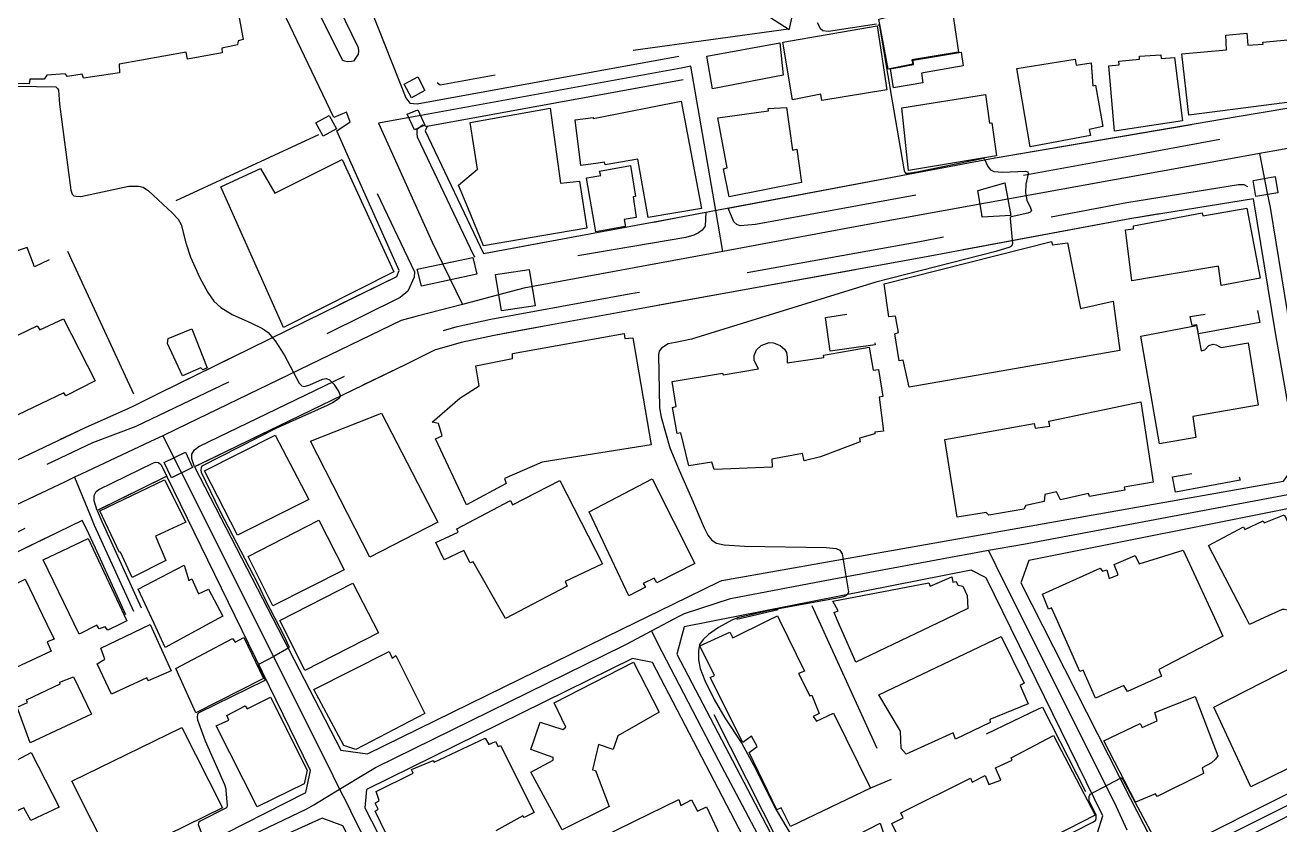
# Model space of a CAD drawing. Header units: millimetres. Extents: x 198785 to 203305, y 542885 to 545889.
# Drawn here: x 199244.7 to 199474.1, y 543694.2 to 543840.5 of the extents above; entities that cross this region are included whole.
import ezdxf

# ---------------------------------------------------------------- set-up
doc = ezdxf.new("R2010")
doc.units = ezdxf.units.MM
for name, pattern in [('FENCE_25K', [54.3, 28.7, -9.2, -16.4]), ('HIDDEN_BULD_25K', [28.8, 18.4, -10.4]), ('HIDDEN_IN_25K', [56.5, 36.5, -20])]:
    doc.linetypes.add(name, pattern=pattern)
for name, color, linetype in [('A0013114', 253, 'Continuous'), ('A0013117', 253, 'Continuous'), ('A0013118', 253, 'Continuous'), ('A0023214', 253, 'Continuous'), ('A0023217', 253, 'Continuous'), ('A0033324', 253, 'Continuous'), ('A0043325', 253, 'Continuous'), ('B0014111', 253, 'Continuous'), ('B0014112', 253, 'Continuous'), ('B0014113', 253, 'Continuous'), ('B0014115', 253, 'Continuous'), ('B0014116', 253, 'Continuous'), ('B0014118', 253, 'Continuous'), ('B0024120', 253, 'Continuous'), ('B0024127', 253, 'Continuous'), ('F0017111', 253, 'Continuous'), ('F0047224', 253, 'Continuous'), ('F0047225', 253, 'Continuous')]:
    doc.layers.add(name, color=color, linetype=linetype)

msp = doc.modelspace()

# ---------------------------------------------------------------- linework, layer by layer
at = {"layer": 'A0013114'}
for points in [[(199328.47, 543798.7), (199363.99, 543805.27), (199422.02, 543816.23), (199466.27, 543823.74), (199471.76, 543824.68), (199495.47, 543828.7), (199552.63, 543838.62)], [(199469.28, 543808.72), (199446.65, 543805.05), (199408.8, 543797.97), (199356.35, 543788.48), (199334.21, 543784.42), (199330.44, 543783.72), (199324.44, 543782.46), (199319.56, 543781.01), (199314.31, 543778.41), (199275.69, 543759.72)], [(199216.84, 543748.43), (199255.74, 543766.91), (199263.63, 543770.4), (199264.55, 543770.85), (199269.22, 543773.15), (199312.64, 543794.51)], [(199270.63, 543757.97), (199257.86, 543751.71)], [(199255.15, 543749.88), (199221.49, 543733.54), (199212.57, 543729.21), (199180.13, 543713.45), (199177.31, 543708.45), (199201.05, 543659.23), (199204.23, 543653.41)]]:
    msp.add_lwpolyline(points, dxfattribs=at)
at = {"layer": 'A0013117'}
for points in [[(199314.28, 543827.16), (199315.02, 543826.21), (199316.39, 543826.06), (199364.22, 543834.79)], [(199365.01, 543830.46), (199318.19, 543821.92), (199317.82, 543821.11), (199328.47, 543798.7)], [(199312.64, 543794.51), (199313.1, 543795.57), (199303.82, 543816.35), (199301.68, 543821.14), (199304.11, 543822.78)], [(199275.69, 543759.72), (199302.4, 543707.88), (199307.29, 543707.23), (199353.79, 543729.98), (199363.2, 543734.58), (199371.63, 543738.7), (199372.04, 543738.93), (199416.2, 543746.73), (199426.2, 543748.5), (199474.72, 543757.07), (199477.15, 543760.37), (199477.19, 543761.91), (199473.28, 543784.19), (199469.28, 543808.72)], [(199204.23, 543653.41), (199243.76, 543673.53), (199252.14, 543677.8), (199270.13, 543686.95), (199277.54, 543690.73), (199296.04, 543700.14), (199296.84, 543704.13), (199270.63, 543757.97)], [(199257.86, 543751.71), (199258.73, 543749.72), (199260.35, 543746.1), (199265.93, 543733.92)], [(199477.94, 543752.47), (199428.21, 543742.56), (199426.75, 543738.46), (199446.72, 543699.12), (199450.36, 543691.94), (199451.52, 543689.66), (199453.77, 543688.94), (199455.41, 543689.81), (199476.81, 543700.58), (199498, 543711.1), (199498.53, 543711.35), (199498.86, 543713.61), (199481.44, 543750.97), (199477.94, 543752.47)], [(199263.11, 543732.63), (199257.54, 543744.81), (199255.89, 543748.35), (199255.15, 543749.88)], [(199417.65, 543740.79), (199365.21, 543730.45), (199363.87, 543725.46), (199382.17, 543690.37), (199383.81, 543689.17), (199392.88, 543671.47), (199397.07, 543670.54), (199418.67, 543681.11), (199440.55, 543692.47), (199440.7, 543692.6), (199441.72, 543695.86), (199420.37, 543739.37), (199417.65, 543740.79)], [(199355.75, 543724.67), (199307.12, 543700.67), (199306.78, 543697.35), (199365.03, 543583.73), (199367.41, 543582.48), (199371.18, 543581.22), (199372.22, 543581.49), (199386.77, 543588.76), (199394.74, 543592.74), (199416.07, 543603.38), (199417.23, 543605.75), (199418.28, 543609.63), (199409.68, 543627.26), (199392.26, 543660.74), (199388.01, 543668.92), (199359.39, 543723.93), (199355.75, 543724.67)], [(199499.7, 543707.84), (199478.47, 543697.27), (199457.45, 543686.69), (199456.36, 543685.64), (199454.23, 543683.04), (199476.2, 543638.18), (199480.01, 543636.91), (199524.19, 543659.2), (199525.16, 543663.68), (199514.75, 543683.87), (199506.19, 543701.07), (199505.48, 543702.53), (199503.88, 543705.83), (199503.16, 543707.27), (199499.7, 543707.84)], [(199299, 543695.45), (199279.96, 543686.82), (199279.75, 543684.18), (199280.46, 543682.85), (199310.26, 543625.07), (199339.37, 543568.2), (199340.5, 543567.46), (199341.99, 543567.09), (199360.12, 543576.49), (199361.09, 543581.35), (199336.5, 543628.03), (199302.79, 543694.07), (199299, 543695.45)]]:
    msp.add_lwpolyline(points, dxfattribs=at)
at = {"layer": 'A0013118'}
for points in [[(199349.54, 543874.62), (199323.45, 543871.39), (199319.27, 543870.47), (199305.6, 543860.2), (199304.36, 543858.01), (199303.95, 543855.63), (199303.92, 543853.38), (199314.28, 543827.16)], [(199304.11, 543822.78), (199303.47, 543824.53), (199301.16, 543823.56), (199286.42, 543854.38), (199284.44, 543857.5), (199283.37, 543858.37), (199277.96, 543860.1), (199274.09, 543860.91), (199271.15, 543860.95), (199266.79, 543860.66), (199256.17, 543858.22), (199251.79, 543857.59), (199248.14, 543857.32), (199227.22, 543857.12)], [(199303.65, 543833.77), (199303.1, 543833.85), (199302.7, 543834.07), (199293.12, 543853.51), (199293.02, 543854.45), (199293.33, 543855.75), (199293.82, 543856.12), (199294.35, 543856.27), (199294.86, 543856.28), (199295.27, 543856.23), (199296.26, 543855.58), (199305.6, 543836.35), (199305.66, 543835.7), (199305.57, 543835.13), (199304.7, 543833.91), (199304.36, 543833.79), (199303.65, 543833.77)]]:
    msp.add_lwpolyline(points, dxfattribs=at)
at = {"layer": 'A0023214'}
msp.add_lwpolyline([(199514.71, 543825.01), (199473.17, 543817.51), (199470.36, 543817), (199467.72, 543816.52), (199397.39, 543803.75), (199372.23, 543799.09), (199335.86, 543792.39), (199331.48, 543791.23), (199324.64, 543789.41), (199316.38, 543787.22), (199313.42, 543786.44), (199272.39, 543766.57), (199269.89, 543765.37), (199267.64, 543764.31), (199254.94, 543758.37), (199253.74, 543757.8), (199252.01, 543756.98), (199218.43, 543741.08)], dxfattribs=at)
at = {"layer": 'A0023217'}
for points in [[(199364.61, 543832.63), (199316.34, 543823.82), (199309.3, 543822.53), (199310.98, 543818.79), (199319.1, 543800.76), (199321.07, 543796.74), (199324.64, 543789.41)], [(199372.23, 543799.09), (199370.94, 543806.58), (199366.4, 543832.96), (199364.61, 543832.63)], [(199470.36, 543817), (199471.79, 543809.76), (199472.3, 543807.14), (199479.59, 543762.76), (199481.46, 543758.52), (199482.64, 543755.84)], [(199269.89, 543765.37), (199273.16, 543758.84), (199298.89, 543707.46), (199300.97, 543703.25), (199302.19, 543700.77)], [(199253.74, 543757.8), (199256.57, 543750.84), (199257.31, 543749.04), (199264.52, 543733.27)], [(199420.81, 543744.43), (199427.2, 543745.54), (199475.56, 543754.63), (199476.34, 543754.76), (199482.64, 543755.84)], [(199359.19, 543729.68), (199364.28, 543732.37), (199365.26, 543732.89), (199373.64, 543735.64), (199390.59, 543738.84), (199415.53, 543743.5), (199416.93, 543743.75), (199420.81, 543744.43)], [(199446.19, 543693.23), (199444.21, 543697.49), (199422.23, 543741.56), (199420.81, 543744.43)], [(199302.19, 543700.77), (199307.2, 543703.78), (199308.74, 543704.71), (199354.16, 543727.03), (199354.76, 543727.34), (199359.19, 543729.68)], [(199359.19, 543729.68), (199360.33, 543727.47), (199371.43, 543705.99), (199390.43, 543670.19), (199392.38, 543666.5)], [(199503.38, 543711.74), (199500.95, 543710.52), (199452.84, 543686.44), (199450, 543685.02)], [(199275.79, 543687.02), (199278.78, 543688.73), (199279.51, 543689.15), (199296.22, 543697.17), (199297.45, 543697.91), (199302.19, 543700.77)], [(199302.19, 543700.77), (199303.42, 543698.29), (199304.9, 543695.28), (199333.85, 543638.89), (199350.84, 543606.06), (199365.13, 543578.56), (199367.16, 543574.64)]]:
    msp.add_lwpolyline(points, dxfattribs=at)
at = {"layer": 'A0033324', "linetype": 'HIDDEN_IN_25K', "flags": 128}
for points in [[(199378.23, 543803.98), (199375.39, 543803.74), (199374.81, 543804.02), (199374.27, 543804.51), (199373.23, 543807.01), (199422.02, 543816.23), (199466.27, 543823.74), (199471.76, 543824.68), (199495.47, 543828.7), (199552.63, 543838.62), (199552.4, 543836.15), (199551.89, 543835.71), (199528.4, 543831.07), (199478.76, 543822.45), (199448, 543816.78), (199420.17, 543811.69), (199378.23, 543803.98)], [(199232.56, 543752.41), (199219.15, 543745.94), (199218.28, 543746.1), (199216.84, 543748.43), (199249.03, 543763.72), (199251.98, 543765.12), (199255.74, 543766.91), (199263.63, 543770.4), (199264.55, 543770.85), (199269.22, 543773.15), (199312.64, 543794.51), (199313.1, 543795.57), (199303.82, 543816.35), (199301.68, 543821.14), (199303.13, 543822.12), (199315.88, 543795.38), (199315.82, 543794.36), (199314.69, 543791.8), (199313.29, 543790.63), (199284.46, 543776.38), (199264.93, 543767.06), (199257.03, 543764.1), (199232.56, 543752.41)], [(199317.82, 543821.11), (199328.47, 543798.7), (199363.99, 543805.27), (199369.17, 543806.24), (199368.99, 543803.71), (199368.46, 543802.97), (199367.82, 543802.51), (199366.93, 543802.04), (199365.5, 543801.64), (199330.38, 543795.65), (199329.4, 543795.76), (199328.74, 543796.03), (199328, 543796.45), (199326.74, 543798.37), (199316.42, 543820), (199316.39, 543820.63), (199316.34, 543821.44), (199317.34, 543822.21), (199318.19, 543821.92), (199317.82, 543821.11)], [(199278.07, 543760.87), (199275.69, 543759.72), (199275.19, 543761.15), (199275.19, 543761.99), (199275.67, 543762.83), (199276.46, 543763.43), (199313, 543781.1), (199318.46, 543783.81), (199323.7, 543785.37), (199329.86, 543786.67), (199355.81, 543791.43), (199408.25, 543800.92), (199446.13, 543808.01), (199466.51, 543811.31), (199467.51, 543811.34), (199468.47, 543810.79), (199469.28, 543808.72), (199446.65, 543805.05), (199408.8, 543797.97), (199356.35, 543788.48), (199330.44, 543783.72), (199324.44, 543782.46), (199319.56, 543781.01), (199314.31, 543778.41), (199278.07, 543760.87)], [(199259.87, 543752.69), (199257.86, 543751.71), (199257.29, 543753.49), (199257.31, 543754.44), (199257.69, 543755.19), (199258.17, 543755.53), (199268.18, 543760.44), (199268.56, 543760.53), (199269.05, 543760.48), (199269.48, 543760.15), (199270.63, 543757.97), (199259.87, 543752.69)], [(199204.23, 543653.41), (199201.37, 543652.58), (199200.5, 543652.61), (199199.89, 543652.89), (199199.5, 543653.31), (199197.32, 543657.31), (199173.06, 543707.61), (199177.76, 543715.97), (199252.13, 543752.08), (199252.73, 543752.13), (199253.54, 543752.03), (199254.23, 543751.5), (199255.15, 543749.88), (199180.13, 543713.45), (199177.31, 543708.45), (199201.05, 543659.23), (199204.23, 543653.41)]]:
    msp.add_lwpolyline(points, dxfattribs=at)
at = {"layer": 'A0043325'}
for points in [[(199317.77, 543822.16), (199315.87, 543821.31), (199314.57, 543824.16), (199316.51, 543825), (199317.77, 543822.16)], [(199473.72, 543809.79), (199469.7, 543809.14), (199469.19, 543812.07), (199473.25, 543812.79), (199473.72, 543809.79)], [(199424.9, 543805.66), (199419.69, 543805.36), (199419.6, 543805.88), (199418.87, 543810.23), (199418.95, 543810.25), (199423.79, 543811.6), (199423.81, 543811.61), (199424.92, 543805.66), (199424.9, 543805.66)], [(199327.29, 543794.93), (199317.15, 543792.75), (199316.34, 543795.83), (199326.54, 543797.96), (199327.29, 543794.93)], [(199337.94, 543789.12), (199331.76, 543788.25), (199330.67, 543794.84), (199336.83, 543795.81), (199337.94, 543789.12)], [(199275.32, 543759.56), (199271.44, 543757.69), (199270.09, 543760.5), (199273.99, 543762.35), (199275.32, 543759.56)]]:
    msp.add_lwpolyline(points, dxfattribs=at)
at = {"layer": 'B0014111'}
for points in [[(199406.98, 543833.34), (199402.49, 543832.41), (199400.78, 543841.58), (199405.67, 543842.79), (199405.52, 543843.53), (199413.99, 543844.52), (199415.32, 543835.54), (199406.83, 543834.14), (199406.98, 543833.34)], [(199402.26, 543828.66), (199390.37, 543826.67), (199390.15, 543827.82), (199384.97, 543826.8), (199383.2, 543837.37), (199400.44, 543840.36), (199402.26, 543828.66)], [(199383.25, 543831.34), (199370.37, 543828.85), (199369.32, 543834.82), (199382.69, 543837.21), (199383.25, 543831.34)], [(199408.84, 543829.9), (199403.43, 543829.02), (199402.92, 543832.45), (199407.12, 543833.3), (199407.04, 543834.04), (199415.82, 543835.5), (199416.17, 543833.01), (199408.56, 543831.69), (199408.84, 543829.9)], [(199436.65, 543834.26), (199436.86, 543833.14), (199439.61, 543833.55), (199439.92, 543829.39), (199440.4, 543829.48), (199441.73, 543821.96), (199439.22, 543821.41), (199439.46, 543820.3), (199428.42, 543818.2), (199426, 543832.55), (199436.65, 543834.26)], [(199364.64, 543826.55), (199368.33, 543806.96), (199358.58, 543805.26), (199356.71, 543815.97), (199350.72, 543814.92), (199350.63, 543815.42), (199349.48, 543815.25), (199346.32, 543814.83), (199345.26, 543823.15), (199348.53, 543823.56), (199348.55, 543823.42), (199349.22, 543823.53), (199364.64, 543826.55)], [(199420.25, 543827.78), (199421.01, 543822.53), (199421.43, 543822.6), (199422.29, 543816.59), (199406.19, 543813.87), (199404.95, 543825.32), (199420.25, 543827.78)], [(199340.66, 543825.3), (199342.6, 543811.57), (199346.04, 543811.96), (199347.39, 543803.33), (199339.5, 543801.99), (199328.51, 543800.13), (199325.61, 543807.12), (199323.91, 543811.23), (199327.4, 543814.11), (199326.04, 543822.67), (199340.66, 543825.3)], [(199383.89, 543825.43), (199385, 543817.61), (199385.79, 543817.76), (199386.65, 543811.67), (199373.4, 543809.07), (199372.36, 543814.16), (199373.07, 543814.4), (199371.34, 543823.5), (199380.61, 543824.82), (199380.55, 543825.22), (199383.89, 543825.43)], [(199302.65, 543815.9), (199312.08, 543795.36), (199291.95, 543785.18), (199280.49, 543810.91), (199287.73, 543814.28), (199290.32, 543809.71), (199302.65, 543815.9)], [(199468.06, 543806.99), (199470.51, 543794.2), (199463.35, 543792.83), (199462.85, 543796.36), (199447.05, 543793.71), (199445.86, 543803.02), (199447.35, 543803.22), (199447.3, 543803.78), (199459.9, 543806.12), (199459.99, 543805.62), (199468.06, 543806.99)], [(199432.31, 543800.9), (199432.54, 543800.27), (199435.29, 543800.65), (199437.61, 543788.63), (199443.58, 543790.01), (199444.84, 543780.96), (199406.3, 543774.27), (199405.19, 543779.17), (199404.48, 543779.09), (199403.67, 543784.02), (199404.34, 543784.25), (199403.82, 543787.23), (199402.61, 543787.1), (199401.73, 543793.15), (199432.31, 543800.9)], [(199275.15, 543784.96), (199277.96, 543777.77), (199277.21, 543777.43), (199276.83, 543777.81), (199273.44, 543776.31), (199270.7, 543782.24), (199270.85, 543783.15), (199275.15, 543784.96)], [(199354.22, 543784.07), (199354.36, 543783.16), (199355.82, 543783.31), (199359.14, 543763.72), (199339.23, 543760.57), (199332.33, 543757.54), (199332.65, 543756.63), (199325.37, 543752.75), (199319.73, 543764.84), (199320.96, 543765.37), (199320.26, 543767.64), (199319.14, 543767.88), (199324.16, 543772.24), (199327.71, 543774.51), (199327.12, 543778.18), (199333.8, 543779.48), (199333.77, 543780.44), (199354.22, 543784.07)], [(199320.17, 543749.59), (199307.7, 543743.18), (199296.86, 543764.41), (199309.83, 543769.48), (199320.17, 543749.59)], [(199268.53, 543747.02), (199270.42, 543742.57), (199264.29, 543739.45), (199262.15, 543744.1), (199261.94, 543744), (199258.36, 543751.62), (199270.15, 543757.3), (199274.06, 543749.56), (199268.53, 543747.02)], [(199367.12, 543742.01), (199360.17, 543738.46), (199359.68, 543739.33), (199357.7, 543738.37), (199358.09, 543737.66), (199355.09, 543736.11), (199347.8, 543751.47), (199359.34, 543757.49), (199367.12, 543742.01)], [(199262.17, 543731), (199259.81, 543729.81), (199259.34, 543730.41), (199258.26, 543730.07), (199257.83, 543730.74), (199254.56, 543729.07), (199253.66, 543730.96), (199248.01, 543742.71), (199256.21, 543746.58), (199263.28, 543731.56), (199262.17, 543731)], [(199273.79, 543741.68), (199274.64, 543738.93), (199275.19, 543739.21), (199276.39, 543736.49), (199278.22, 543737.32), (199280.85, 543732.37), (199278.49, 543731.09), (199270.3, 543726.65), (199268.27, 543731.03), (199265.36, 543737.31), (199273.79, 543741.68)], [(199236.26, 543740.12), (199238.15, 543735.91), (199244.69, 543739.17), (199248.67, 543730.93), (199249.99, 543728.2), (199248.71, 543727.67), (199249.47, 543725.99), (199242.16, 543722.59), (199241.55, 543724.06), (199239.08, 543722.78), (199235.53, 543730.86), (199232.24, 543738.34), (199236.26, 543740.12)], [(199284.67, 543728.51), (199288.26, 543720.97), (199275.91, 543714.71), (199272.27, 543722.83), (199282.6, 543728.3), (199283.07, 543727.64), (199284.67, 543728.51)], [(199256.84, 543714.47), (199245.59, 543709.19), (199243.26, 543715.77), (199245.11, 543716.6), (199244.93, 543717.09), (199251.11, 543719.98), (199251.07, 543720.32), (199253.57, 543721.27), (199256.84, 543714.47)]]:
    msp.add_lwpolyline(points, dxfattribs=at)
at = {"layer": 'B0014112'}
for points in [[(199458.83, 543785.57), (199459.7, 543780.9), (199460.36, 543781.07), (199461.1, 543781.9), (199461.87, 543782.11), (199462.44, 543781.99), (199463.09, 543781.66), (199463.36, 543781.49), (199468.27, 543782.38), (199470.13, 543771), (199458.2, 543768.89), (199458.74, 543765.05), (199452.08, 543763.9), (199448.66, 543783.57), (199458.83, 543785.57)], [(199342.48, 543757.18), (199350.27, 543741.94), (199343.43, 543738.7), (199343.78, 543737.84), (199332.53, 543731.94), (199326.59, 543742.29), (199326.08, 543742.15), (199324.91, 543744.42), (199321.33, 543742.69), (199319.77, 543745.85), (199323.86, 543747.75), (199323.64, 543748.37), (199333.41, 543753.53), (199333.8, 543752.75), (199342.48, 543757.18)], [(199271.42, 543722.36), (199267.22, 543720.57), (199266.95, 543721.08), (199260.5, 543718.09), (199257.89, 543723.64), (199259.26, 543724.49), (199258.51, 543726.56), (199267.54, 543730.83), (199271.42, 543722.36)], [(199360.64, 543714.81), (199353.03, 543710.5), (199352.2, 543708.02), (199349.51, 543708.89), (199348.4, 543704.3), (199348.95, 543704.16), (199351.47, 543697.56), (199342.88, 543693.3), (199337.12, 543703.86), (199341.24, 543706.02), (199341.21, 543706.56), (199337.17, 543707.99), (199338.84, 543713.02), (199342.99, 543711.65), (199343.57, 543712.06), (199341.41, 543716.56), (199355.93, 543723.99), (199360.64, 543714.81)], [(199458.62, 543717.7), (199462.74, 543706.87), (199462.33, 543706.25), (199461.57, 543705.56), (199459.87, 543704.62), (199460.14, 543703.64), (199451.63, 543699.42), (199451.36, 543699.89), (199447.69, 543698.38), (199441.89, 543709.57), (199448.55, 543712.77), (199448.9, 543712.03), (199451.63, 543713.27), (199451.21, 543714.78), (199458.62, 543717.7)], [(199245.8, 543707.47), (199250.92, 543697.46), (199245.74, 543695.01), (199244.44, 543697.36), (199237.77, 543694.27), (199236.18, 543697.12), (199234.63, 543696.34), (199232.5, 543701.26), (199236.98, 543703.37), (199237.09, 543702.84), (199245.8, 543707.47)]]:
    msp.add_lwpolyline(points, dxfattribs=at)
at = {"layer": 'B0014113'}
for points in [[(199468.04, 543838.99), (199468.21, 543836.79), (199471.05, 543836.97), (199470.97, 543837.34), (199479.38, 543838.15), (199480.58, 543826.97), (199457.43, 543824), (199456.14, 543835.22), (199464.35, 543835.95), (199464.21, 543838.62), (199468.04, 543838.99)], [(199452.3, 543835.06), (199452.39, 543834.39), (199454.82, 543834.57), (199456.26, 543822.94), (199443.83, 543821.06), (199442.83, 543833.02), (199444.69, 543833.23), (199444.64, 543833.86), (199448.45, 543834.23), (199448.44, 543834.77), (199452.3, 543835.06)], [(199354.4, 543803.65), (199349.03, 543802.65), (199348.97, 543803.02), (199348.72, 543804.41), (199347.3, 543812.49), (199347.44, 543812.52), (199349.96, 543812.98), (199349.91, 543813.14), (199349.72, 543813.78), (199355.4, 543814.81), (199356.31, 543809.13), (199355.87, 543809.04), (199356.41, 543805.26), (199355.7, 543805.14), (199354.21, 543804.91), (199354.37, 543803.87), (199354.4, 543803.65)], [(199384.03, 543779.72), (199384.03, 543778.71), (199390.73, 543779.67), (199390.65, 543780.13), (199399, 543781.55), (199399.74, 543777.35), (199400.7, 543777.47), (199401.52, 543772.55), (199400.85, 543772.43), (199401.6, 543766.22), (199400.01, 543766.06), (199400.04, 543765.75), (199397.23, 543764.93), (199397.38, 543764.24), (199390.12, 543761.54), (199387.11, 543760.79), (199386.8, 543762.16), (199381.21, 543761.07), (199381.26, 543759.65), (199370.65, 543759.22), (199370.21, 543760.54), (199366.04, 543759.89), (199364.56, 543765.9), (199363.89, 543765.76), (199363.07, 543770.54), (199363.74, 543770.72), (199363.01, 543775.27), (199372.17, 543776.8), (199372.31, 543776.5), (199378.74, 543777.63), (199377.96, 543779.11), (199377.95, 543780.08), (199378.4, 543781.07), (199379.26, 543781.87), (199380.73, 543782.44), (199381.49, 543782.36), (199382.71, 543781.89), (199383.54, 543781.24), (199383.89, 543780.6), (199384.03, 543779.72)], [(199448.68, 543771.57), (199450.95, 543756.9), (199445.65, 543755.97), (199445.76, 543755.42), (199439.29, 543754.26), (199439.08, 543754.79), (199434, 543753.63), (199433.23, 543755.15), (199431.12, 543754.64), (199430.99, 543753.38), (199427.64, 543752.65), (199427.25, 543751.98), (199420.87, 543750.83), (199420.41, 543751.32), (199415.11, 543750.46), (199412.81, 543764.71), (199429.16, 543767.59), (199429.32, 543766.76), (199432.02, 543767.16), (199431.87, 543768.05), (199448.68, 543771.57)], [(199474.88, 543750.89), (199476.15, 543748.48), (199480.06, 543750.22), (199485.05, 543739.97), (199482.55, 543738.8), (199482.94, 543738.04), (199477.95, 543735.67), (199477.57, 543734.37), (199476.72, 543733.74), (199476.03, 543733.54), (199475.39, 543733.51), (199474.88, 543733.59), (199474.53, 543733.6), (199471.29, 543732.11), (199468.56, 543730.86), (199467.91, 543732.09), (199461.01, 543745.31), (199467.46, 543748.69), (199467.71, 543748.24), (199471.04, 543749.84), (199471.23, 543749.48), (199474.88, 543750.89)], [(199456.41, 543744.46), (199462.15, 543732.06), (199463.68, 543728.74), (199451.97, 543722.61), (199452.46, 543721.41), (199446.23, 543718.6), (199445.56, 543719.72), (199440.38, 543717.39), (199438.1, 543722.53), (199437.51, 543722.29), (199433.22, 543731.91), (199432.32, 543733.93), (199431.78, 543733.66), (199430.68, 543736.4), (199441.22, 543741.17), (199441.63, 543740.63), (199442.44, 543740.85), (199442.87, 543739.3), (199444.51, 543739.96), (199443.79, 543741.85), (199447.63, 543743.45), (199448.39, 543741.98), (199456.41, 543744.46)], [(199414.14, 543739.57), (199414.31, 543738.58), (199414.9, 543738.74), (199415.22, 543738.05), (199416.1, 543737.87), (199416.91, 543736.16), (199417.04, 543733.78), (199412.89, 543731.8), (199396.55, 543723.99), (199393.17, 543731.7), (199392.58, 543733.03), (199393.31, 543733.38), (199392.37, 543735.1), (199409.9, 543738.46), (199410.17, 543737.84), (199414.14, 543739.57)], [(199382.63, 543731.64), (199387.16, 543722.31), (199386.11, 543721.88), (199388.13, 543717.79), (199388.51, 543717.92), (199389.87, 543714.6), (199388.76, 543714.04), (199389.38, 543713.21), (199392.47, 543714.66), (199399.27, 543700.93), (199384.64, 543693.89), (199382.94, 543697.33), (199382.13, 543696.95), (199377.06, 543707.46), (199378.53, 543708.54), (199377.51, 543710.45), (199375.9, 543709.31), (199369.95, 543721.18), (199370.7, 543721.54), (199368.03, 543726.96), (199373.54, 543729.46), (199374.08, 543728.43), (199380.57, 543731.63), (199382.24, 543732.45), (199382.63, 543731.64)], [(199421.14, 543712.93), (199414.78, 543709.86), (199414.33, 543711.03), (199405.77, 543707.16), (199404.87, 543708.21), (199404.76, 543711.37), (199400.78, 543718), (199423.14, 543728.67), (199427.33, 543720.16), (199426.61, 543719.71), (199428.05, 543716.34), (199421.08, 543713.5), (199421.14, 543712.93)], [(199488.99, 543729.51), (199490.05, 543726.69), (199490.67, 543726.92), (199496.54, 543714.81), (199468.8, 543701.19), (199462, 543715.77), (199488.99, 543729.51)], [(199289.53, 543717.57), (199296.23, 543704.22), (199295.74, 543701.75), (199287.13, 543697.49), (199279.64, 543712.32), (199281.96, 543713.36), (199281.57, 543714.21), (199284.95, 543715.98), (199285.31, 543715.41), (199289.53, 543717.57)], [(199280.76, 543697.34), (199260.67, 543687.46), (199253.24, 543702.18), (199273.34, 543712.05), (199280.76, 543697.34)], [(199314.4, 543684.89), (199308.66, 543696.73), (199309.23, 543697.06), (199308.66, 543698.21), (199309.44, 543698.69), (199308.88, 543700.33), (199315.61, 543703.65), (199315.32, 543704.34), (199319.31, 543706), (199319.45, 543705.69), (199328.81, 543710.09)], [(199328.81, 543710.09), (199329.48, 543708.93), (199330.71, 543709.47), (199331.18, 543708.52), (199331.59, 543708.76), (199337.78, 543696.49), (199335.96, 543695.54), (199335.67, 543695.84), (199330.73, 543693.13)], [(199432.7, 543710.54), (199440.31, 543696.01), (199395.59, 543673.1), (199388.61, 543688.15), (199401.04, 543694.51), (199401.85, 543691.95), (199403.92, 543692.82), (199403.13, 543694.44), (199405.24, 543695.53), (199404.82, 543696.4), (199417.5, 543702.77), (199417.85, 543702.05), (199420.23, 543703.27), (199420.9, 543701.58), (199423.05, 543702.4), (199422.12, 543704.62), (199425.13, 543706.04), (199424.97, 543706.47), (199432.7, 543710.54)], [(199364.18, 543698.87), (199364.55, 543697.73), (199366.53, 543698.78), (199367.64, 543696.72), (199369.27, 543697.5), (199373.72, 543688.04), (199372.33, 543687.35), (199371.99, 543688.03), (199354.8, 543678.7), (199354.28, 543679.61), (199353.08, 543679.11), (199347.76, 543690.8), (199364.18, 543698.87)]]:
    msp.add_lwpolyline(points, dxfattribs=at)
at = {"layer": 'B0014115'}
for points in [[(199266.35, 543854.24), (199266.86, 543852.54), (199272.16, 543853.44), (199272.52, 543852.45), (199281.57, 543854.24), (199284.55, 543837.82), (199283.63, 543837.61), (199283.5, 543836.88), (199280.66, 543836.28), (199280.73, 543835.41), (199274.41, 543834.27), (199274.13, 543835.51), (199261.9, 543833.35), (199261.95, 543831.73), (199255.36, 543830.79), (199255.12, 543831.48), (199252.47, 543831.05), (199252, 543831.59), (199248.69, 543831.32), (199248.19, 543830.58), (199245.54, 543830.59), (199245.45, 543829.72), (199238.86, 543829.82)], [(199240.04, 543782.19), (199246.92, 543785.47), (199247.4, 543784.75), (199251.72, 543786.76)], [(199251.72, 543786.76), (199257.51, 543775.4), (199252.12, 543772.69), (199251.77, 543773.2), (199240.59, 543767.89)], [(199296.57, 543753.74), (199283.51, 543747.17), (199277.47, 543758.96), (199290.4, 543765.48), (199296.57, 543753.74)], [(199303.04, 543740.87), (199289.98, 543734.29), (199285.45, 543743.32), (199298.41, 543749.93), (199303.04, 543740.87)], [(199309.3, 543729.34), (199295.83, 543722.43), (199291.5, 543731.16), (199291.27, 543731.62), (199304.62, 543738.43), (199308.32, 543731.25), (199309.3, 543729.34)], [(199311.24, 543725.92), (199311.79, 543724.73), (199312.46, 543725.22), (199317.78, 543714.57), (199305.14, 543708.01), (199302.98, 543708.72), (199297.49, 543718.99), (199311.24, 543725.92)]]:
    msp.add_lwpolyline(points, dxfattribs=at)
at = {"layer": 'B0014116', "linetype": 'HIDDEN_BULD_25K', "flags": 128}
for points in [[(199400.08, 543782.02), (199391.89, 543780.85), (199391.02, 543786.98), (199399.17, 543788.35), (199400.08, 543782.02)], [(199470.41, 543786.11), (199459.21, 543784.04), (199458.92, 543785.68), (199458.04, 543785.51), (199457.7, 543787.17), (199469.8, 543789.15), (199470.41, 543786.11)]]:
    msp.add_lwpolyline(points, dxfattribs=at)
at = {"layer": 'B0014118', "linetype": 'HIDDEN_BULD_25K', "flags": 128}
msp.add_lwpolyline([(199466.81, 543757.26), (199455.03, 543755.08), (199454.43, 543757.85), (199466.16, 543759.9), (199466.81, 543757.26)], dxfattribs=at)
at = {"layer": 'B0024120', "linetype": 'FENCE_25K', "flags": 128}
for points in [[(199384.28, 543839.71), (199355.2, 543835.77), (199320.58, 543829.49), (199320, 543829.92)], [(199298.31, 543820.43), (199258.7, 543802.08), (199252.44, 543799.12), (199246.39, 543796.27), (199245.06, 543799.82), (199231.22, 543795.18), (199231.24, 543813.77), (199212.51, 543811.25), (199210.49, 543821.08), (199208.53, 543824.75)], [(199252.44, 543799.12), (199264.94, 543772.09)], [(199214.84, 543780.45), (199214.5, 543781.36), (199222.53, 543784.39), (199222.61, 543784.94), (199222.54, 543785.7), (199246.98, 543794.99), (199246.39, 543796.27)], [(199388.5, 543734.34), (199403.01, 543702.5), (199430.11, 543715.48), (199430.69, 543715.77), (199441.05, 543695.47), (199440.37, 543693.49), (199397.22, 543670.91), (199393.27, 543671.89), (199384.48, 543689), (199382.59, 543690.71), (199364.89, 543725.87), (199365.31, 543727.87), (199366.68, 543729.51), (199367.45, 543730.08), (199382.39, 543733.63)], [(199403.01, 543702.5), (199399.27, 543700.9)]]:
    msp.add_lwpolyline(points, dxfattribs=at)
at = {"layer": 'B0024127'}
for points in [[(199316.46, 543830.99), (199317.8, 543828.53), (199315.34, 543827.19), (199314, 543829.65), (199316.46, 543830.99)], [(199300.27, 543823.97), (199301.61, 543821.51), (199299.16, 543820.17), (199297.82, 543822.63), (199300.27, 543823.97)]]:
    msp.add_lwpolyline(points, dxfattribs=at)
at = {"layer": 'F0017111'}
for points, elevation in [([(199400.64, 543840.59), (199400.89, 543840.28), (199403.16, 543826.91), (199405.42, 543813.82), (199405.51, 543813.58), (199405.64, 543813.41), (199406.08, 543813.41), (199407.69, 543813.64), (199419.92, 543816.13), (199419.99, 543816.09), (199420.1, 543815.96), (199420.69, 543814.63), (199421.21, 543814), (199421.82, 543813.72), (199423.35, 543813.61), (199427.61, 543813.77), (199428.02, 543813.64), (199428.08, 543813.29), (199427.66, 543811.37), (199427.6, 543809.81), (199427.85, 543808.43), (199428.5, 543807.07), (199428.65, 543806.53), (199428.41, 543806.25), (199427.99, 543806.11), (199424.94, 543805.39), (199424.8, 543805.27), (199424.8, 543805.12), (199425.22, 543800.51), (199425.06, 543800.11), (199424.69, 543799.84), (199422.14, 543799.06), (199400.23, 543793.44), (199366.52, 543783.02), (199363.62, 543782.46), (199362.27, 543782.17), (199361.06, 543781.37), (199360.63, 543780.83), (199360.47, 543780.2), (199360.68, 543770.46), (199361, 543768.77), (199362.56, 543763.16), (199364.25, 543759.07), (199366.54, 543753.96), (199368.83, 543748.51), (199369.49, 543747.21), (199370.26, 543746.29), (199371.11, 543745.75), (199372.47, 543745.45), (199376.24, 543745.18), (199391.16, 543744.94), (199392.95, 543744.76), (199393.61, 543744.44), (199394.07, 543743.76), (199395.24, 543736.84), (199395.08, 543736.46), (199394.76, 543736.11), (199394.33, 543735.9), (199393.54, 543735.73), (199381.11, 543733.46), (199374.92, 543732.05), (199373.91, 543731.64), (199371.44, 543730.31), (199369.63, 543729.04), (199368.67, 543728.1), (199367.98, 543727.19), (199367.83, 543726.02), (199367.79, 543724.38), (199368.1, 543722.84), (199368.93, 543720.62), (199370.64, 543717.13), (199372.64, 543713.82), (199375.7, 543709.11), (199377.84, 543705.19), (199381.98, 543696.94), (199384.93, 543692.05)], 30), ([(199389.5, 543840.98), (199390.04, 543839.89), (199390.56, 543839.49), (199391.58, 543839.36), (199400.37, 543840.71)], 30), ([(199229.02, 543829.53), (199250.32, 543829.16), (199250.64, 543828.9), (199250.82, 543828.55), (199251.01, 543826), (199253.05, 543810.26), (199253.27, 543809.58), (199253.62, 543809.23), (199254.01, 543809.17), (199254.89, 543809.15), (199263.64, 543811), (199265.41, 543811.02), (199266.28, 543810.82), (199267.27, 543810.17), (199271.57, 543806.16), (199272.69, 543804.97), (199273.21, 543804.02), (199274.08, 543800.65), (199274.96, 543798.04), (199276.64, 543794.24), (199278.09, 543791.55), (199279.21, 543789.98), (199280.48, 543788.81), (199282.53, 543787.55), (199285.93, 543786.02), (199288.08, 543785.02), (199289.11, 543784.25), (199290.38, 543782.75), (199292.06, 543780.17), (199294.78, 543774.99), (199295.28, 543774.51), (199295.8, 543774.4), (199296.74, 543774.66), (199299.09, 543775.74), (199299.78, 543775.84), (199300.37, 543775.62), (199301.16, 543774.81), (199302.07, 543773.42), (199302.28, 543772.72), (199302.1, 543772.21), (199300.92, 543771.39), (199299.93, 543770.94), (199290.66, 543766.79), (199277.02, 543759.81), (199276.86, 543759.53), (199276.82, 543759.14), (199276.86, 543758.72), (199280.31, 543751.65), (199287.2, 543738.39), (199288.63, 543735.3), (199292.05, 543728.7), (199292.88, 543726.85), (199292.91, 543726.73), (199292.89, 543726.61), (199290.19, 543724.99), (199287.6, 543723.68), (199287.32, 543723.49), (199287.32, 543723.42), (199287.35, 543723.29), (199288.5, 543720.89), (199288.5, 543720.71), (199288.37, 543720.55), (199276.48, 543714.73), (199276.22, 543714.48), (199276.12, 543713.84), (199276.22, 543713.41), (199277.6, 543709.61), (199281.16, 543701.59), (199281.4, 543700.8), (199281.4, 543700.5), (199281.64, 543697.73), (199281.59, 543697.46), (199281.36, 543697.25), (199276.72, 543694.91), (199276.47, 543694.69), (199276.37, 543694.5), (199276.35, 543694.31), (199277.36, 543691.55)], 20), ([(199396.15, 543672.44), (199440, 543694.77), (199440.42, 543695.05), (199440.53, 543695.37), (199440.5, 543695.98), (199439.24, 543698.61), (199439.21, 543699.39), (199439.39, 543699.86), (199444.94, 543702.78), (199445.06, 543702.8), (199445.22, 543702.72), (199445.32, 543702.61), (199451.75, 543690.54)], 30)]:
    msp.add_lwpolyline(points, dxfattribs=dict(at, elevation=elevation))
at = {"layer": 'F0047224'}
msp.add_lwpolyline([(199387.23, 543852.54), (199384.46, 543840.09), (199384.35, 543839.69)], dxfattribs=at)
at = {"layer": 'F0047225'}
msp.add_lwpolyline([(199380.96, 543841.88), (199384.35, 543839.69)], dxfattribs=at)

doc.saveas('drawing.dxf')
